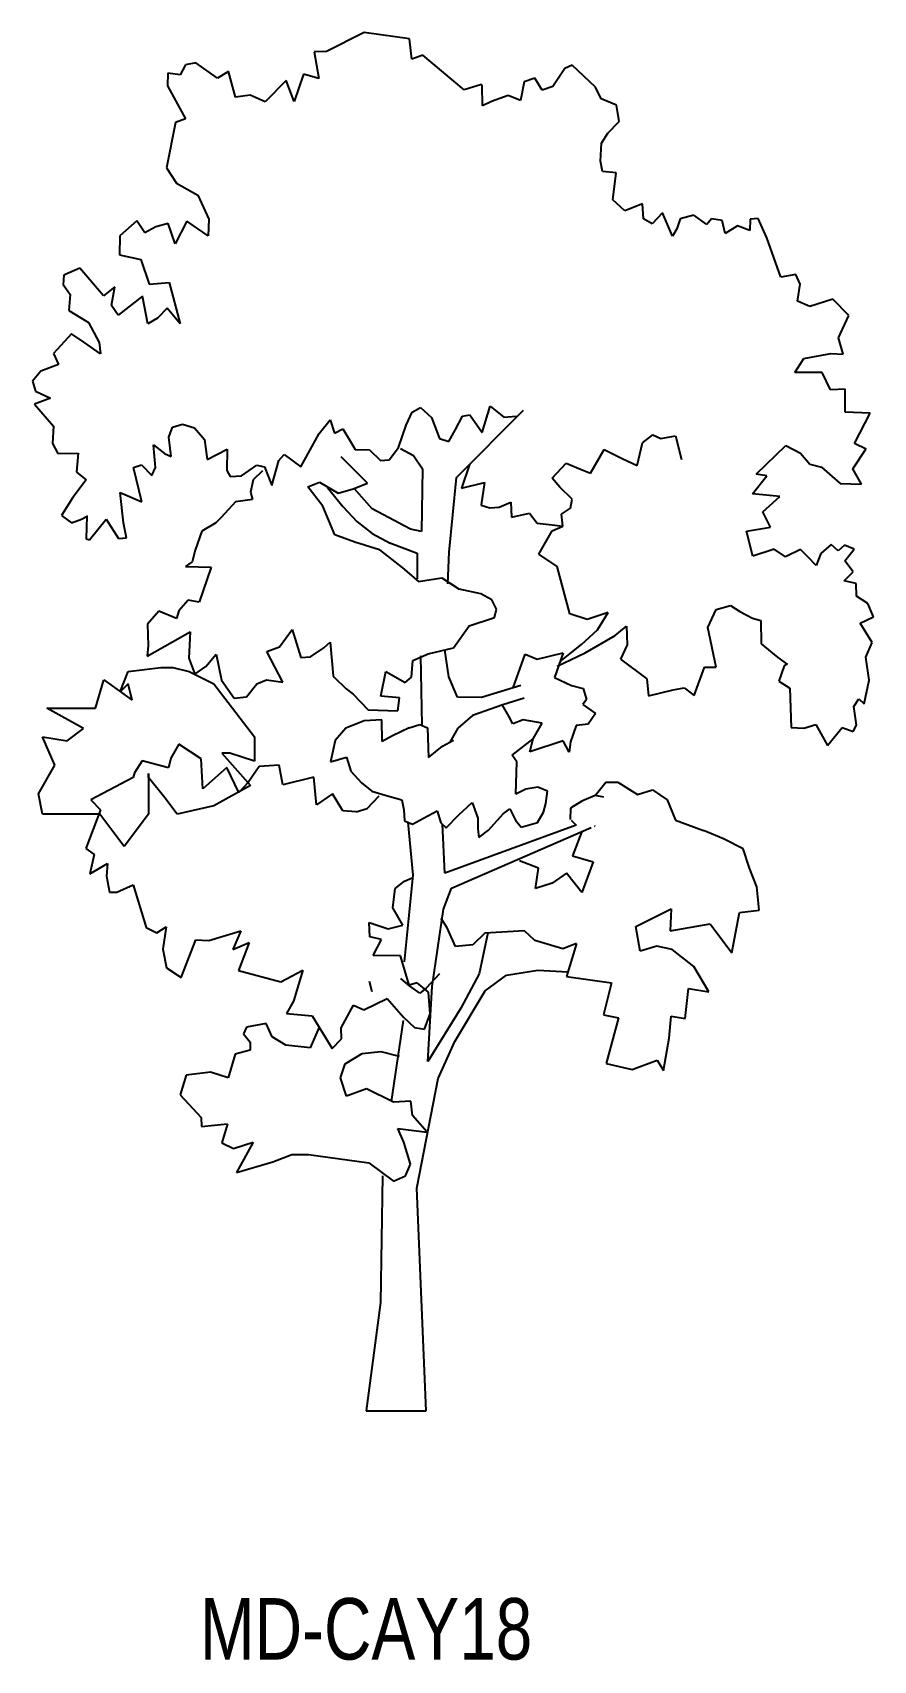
# Model space of a CAD drawing. Header units: millimetres. Extents: x 21129 to 2803301, y -510327 to 166837.
# Drawn here: x 344881 to 350355, y -130133 to -119538 of the extents above; entities that cross this region are included whole.
import ezdxf
from ezdxf.enums import TextEntityAlignment as Align

# ---------------------------------------------------------------- set-up
doc = ezdxf.new("R2010")
doc.units = ezdxf.units.MM
doc.layers.add('....13_TNT_F_TREE', color=76, linetype='Continuous', transparency=0.5)
doc.layers.add('....20_TNT_N_TEXT', color=9, linetype='Continuous')
doc.styles.add('.TNT_A_TXT_3_NOTE', font='uromans.shx', dxfattribs={"width": 0.8})

# ---------------------------------------------------------------- blocks, each defined once
blk = doc.blocks.new('md-cay18')
for p, q in [((-6, 4484.9), (-129.3, 4423.1)), ((141.1, 4464.6), (-6, 4484.9)), ((148.4, 4398.7), (141.1, 4464.6)), ((-129.3, 4423.1), (-169.1, 4421.8)), ((-169.1, 4421.8), (-153.9, 4335.7)), ((184.6, 4411.7), (148.4, 4398.7)), ((319, 4298.3), (184.6, 4411.7)), ((-644.9, 4352.6), (-646.5, 4311.2)), ((-605.1, 4347.5), (-644.9, 4352.6)), ((-588.3, 4379.8), (-605.1, 4347.5)), ((-554, 4386.6), (-588.3, 4379.8)), ((-483.3, 4336), (-554, 4386.6)), ((-447.7, 4358.6), (-483.3, 4336)), ((-424.5, 4275), (-447.7, 4358.6)), ((-203.9, 4349.4), (-234, 4261.1)), ((-153.9, 4335.7), (-203.9, 4349.4)), ((647.4, 4368.3), (607.4, 4309.6)), ((670.6, 4379.2), (647.4, 4368.3)), ((746.4, 4307.7), (670.6, 4379.2)), ((-646.5, 4311.2), (-588.2, 4204.1)), ((-260.4, 4328.5), (-328.1, 4259.3)), ((-234, 4261.1), (-260.4, 4328.5)), ((376.1, 4316), (319, 4298.3)), ((377.8, 4314), (376.1, 4316)), ((378.6, 4246.8), (377.8, 4314)), ((514.2, 4325.1), (502.8, 4263.9)), ((548.9, 4336.8), (514.2, 4325.1)), ((572.6, 4297.9), (548.9, 4336.8)), ((607.4, 4309.6), (572.6, 4297.9)), ((765.6, 4269.1), (746.4, 4307.7)), ((-377.5, 4280.7), (-424.5, 4275)), ((-328.1, 4259.3), (-377.5, 4280.7)), ((408.5, 4260.3), (378.6, 4246.8)), ((462.6, 4280), (408.5, 4260.3)), ((502.8, 4263.9), (462.6, 4280)), ((815, 4249), (765.6, 4269.1)), ((823.4, 4195.9), (815, 4249)), ((-619.8, 4192.2), (-649.4, 4044.5)), ((-588.2, 4204.1), (-619.8, 4192.2)), ((786.4, 4157.4), (823.4, 4195.9)), ((766.4, 4125.3), (786.4, 4157.4)), ((763, 4066.7), (766.4, 4125.3)), ((-649.4, 4044.5), (-617, 3995.2)), ((769.7, 4032.4), (763, 4066.7)), ((814.1, 4028.7), (769.7, 4032.4)), ((803.6, 3940.1), (814.1, 4028.7)), ((-617, 3995.2), (-548.1, 3956.2)), ((-548.1, 3956.2), (-511.7, 3877.9)), ((842.2, 3905), (803.6, 3940.1)), ((900.2, 3927.1), (842.2, 3905)), ((902.6, 3879), (900.2, 3927.1)), ((-746.7, 3871.8), (-801.8, 3823.9)), ((-719.8, 3833.1), (-746.7, 3871.8)), ((-583.9, 3871.1), (-621.9, 3797.6)), ((-514.3, 3823.8), (-583.9, 3871.1)), ((-511.7, 3877.9), (-514.3, 3823.8)), ((931.3, 3862.5), (902.6, 3879)), ((964.8, 3898), (931.3, 3862.5)), ((996.9, 3821.9), (964.8, 3898)), ((1022.1, 3878.7), (1011.7, 3846.2)), ((1066.5, 3891), (1022.1, 3878.7)), ((1108.7, 3860.6), (1066.5, 3891)), ((1124.3, 3878.4), (1108.7, 3860.6)), ((1159, 3873.7), (1124.3, 3878.4)), ((1168.3, 3831.5), (1159, 3873.7)), ((1250.6, 3877.6), (1248.9, 3840.7)), ((1276.4, 3880), (1250.6, 3877.6)), ((1304.5, 3817), (1276.4, 3880)), ((-801.8, 3823.9), (-802.4, 3761.4)), ((-684.4, 3852.5), (-719.8, 3833.1)), ((-643.8, 3863.3), (-684.4, 3852.5)), ((-621.9, 3797.6), (-643.8, 3863.3)), ((1011.7, 3846.2), (996.9, 3821.9)), ((1208.6, 3855.5), (1168.3, 3831.5)), ((1248.9, 3840.7), (1208.6, 3855.5)), ((1350, 3688.6), (1304.5, 3817)), ((-802.4, 3761.4), (-733.4, 3746.1)), ((-932, 3717.9), (-983.6, 3695.2)), ((-855, 3628.4), (-932, 3717.9)), ((-733.4, 3746.1), (-706.3, 3665.9)), ((-983.6, 3695.2), (-986.1, 3664.9)), ((-986.1, 3664.9), (-963.2, 3632.8)), ((-817.4, 3657.3), (-855, 3628.4)), ((-828.9, 3596.2), (-817.4, 3657.3)), ((-706.3, 3665.9), (-640.6, 3671.4)), ((-640.6, 3671.4), (-605.1, 3537.5)), ((1398.6, 3697.4), (1350, 3688.6)), ((1413.4, 3666.1), (1398.6, 3697.4)), ((1404.2, 3610.7), (1413.4, 3666.1)), ((-963.2, 3632.8), (-967.5, 3580.3)), ((-727.3, 3627.4), (-807.2, 3565.6)), ((-710.6, 3536.6), (-727.3, 3627.4)), ((1444.3, 3593.2), (1404.2, 3610.7)), ((1519.7, 3617.1), (1444.3, 3593.2)), ((1571, 3563.6), (1519.7, 3617.1)), ((-967.5, 3580.3), (-903.7, 3541.7)), ((-807.2, 3565.6), (-828.9, 3596.2)), ((-679, 3555), (-710.6, 3536.6)), ((-647.5, 3587.5), (-679, 3555)), ((-605.1, 3537.5), (-647.5, 3587.5)), ((1538, 3491), (1571, 3563.6)), ((-959.2, 3504.7), (-1017.4, 3440.7)), ((-915.5, 3475.6), (-959.2, 3504.7)), ((-903.7, 3541.7), (-868.9, 3476.3)), ((-864.2, 3439.4), (-915.5, 3475.6)), ((-868.9, 3476.3), (-864.2, 3439.4)), ((1552.9, 3438.7), (1538, 3491)), ((-1001.3, 3404.2), (-1058.7, 3383.4)), ((-1017.4, 3440.7), (-1001.3, 3404.2)), ((1395.9, 3378.2), (1425.2, 3423.7)), ((1425.2, 3423.7), (1512.9, 3440.6)), ((1512.9, 3440.6), (1552.9, 3438.7)), ((-1058.7, 3383.4), (-1085.6, 3350.5)), ((-1085.6, 3350.5), (-1075.5, 3317.7)), ((1484.1, 3379.1), (1395.9, 3378.2)), ((1511.3, 3322.5), (1484.1, 3379.1)), ((-1027.7, 3294.6), (-1079.1, 3275.1)), ((-1075.5, 3317.7), (-1027.7, 3294.6)), ((1559.4, 3324.9), (1511.3, 3322.5)), ((1559.6, 3249.6), (1559.4, 3324.9)), ((-1079.1, 3275.1), (-1017.8, 3204.3)), ((130.9, 3206.8), (150.5, 3249.9)), ((150.5, 3249.9), (177.3, 3265.1)), ((177.3, 3265.1), (212.9, 3232)), ((212.9, 3232), (239.2, 3164.1)), ((291.4, 3193.6), (314.1, 3236.4)), ((293.8, 3037.2), (512.7, 3256.2)), ((314.1, 3236.4), (338.2, 3240.8)), ((338.2, 3240.8), (378.1, 3183.2)), ((378.1, 3183.2), (404.4, 3268.6)), ((404.4, 3268.6), (448, 3233.1)), ((448, 3233.1), (489.7, 3236)), ((1641, 3246.1), (1559.6, 3249.6)), ((1589.5, 3148.1), (1641, 3246.1)), ((-1017.8, 3204.3), (-1020.8, 3147.1)), ((-642.1, 3168.2), (-629.8, 3200.9)), ((-629.8, 3200.9), (-597, 3211)), ((-597, 3211), (-558.4, 3198.2)), ((-558.4, 3198.2), (-526.4, 3160.4)), ((-212.4, 3071.9), (-152.3, 3180.6)), ((-152.3, 3180.6), (-116.8, 3224.2)), ((-116.8, 3224.2), (-102.5, 3181.5)), ((-102.5, 3181.5), (-75.8, 3195.2)), ((-75.8, 3195.2), (-50.5, 3154.3)), ((105.8, 3135), (130.9, 3206.8)), ((268.9, 3153.9), (291.4, 3193.6)), ((-1020.8, 3147.1), (-1002.9, 3115)), ((-692, 3143.6), (-656.1, 3115)), ((-685.4, 3069.5), (-692, 3143.6)), ((-634.5, 3105.5), (-642.1, 3168.2)), ((-526.4, 3160.4), (-517.1, 3095.8)), ((-517.1, 3095.8), (-452.3, 3128.7)), ((-452.3, 3128.7), (-453, 3059.9)), ((-50.5, 3154.3), (-35.3, 3127.5)), ((-35.3, 3127.5), (11.2, 3126.9)), ((11.2, 3126.9), (46.6, 3092)), ((75.6, 3094.6), (105.8, 3135)), ((111.9, 3131.3), (154.6, 3108.5)), ((239.2, 3164.1), (268.9, 3153.9)), ((730, 3051.4), (774.7, 3128)), ((774.7, 3128), (833, 3099)), ((882.2, 3075.7), (899.7, 3149.6)), ((899.7, 3149.6), (933.8, 3175.5)), ((933.8, 3175.5), (959.7, 3163.8)), ((959.7, 3163.8), (1007, 3172.6)), ((1007, 3172.6), (1026.2, 3095.8)), ((1269.6, 3048.2), (1366.7, 3141)), ((1366.7, 3141), (1414.4, 3116.5)), ((1366.7, 3141), (1366.7, 3141)), ((1584.5, 3065.5), (1626.3, 3129.1)), ((1628.1, 3129), (1589.5, 3148.1)), ((1626.3, 3129.1), (1628.1, 3129)), ((-1002.9, 3115), (-937.1, 3115.9)), ((-937.1, 3115.9), (-942.2, 3054.3)), ((-757.5, 3069.1), (-731.2, 3078.4)), ((-731.2, 3078.4), (-697.1, 3043.6)), ((-656.1, 3115), (-634.5, 3105.5)), ((-405.2, 3041.8), (-355.7, 3077.4)), ((-355.7, 3077.4), (-330.6, 3072.1)), ((-306.9, 3011.3), (-284.2, 3092.5)), ((-284.2, 3092.5), (-266.7, 3111.5)), ((-266.7, 3111.5), (-212.4, 3071.9)), ((5.1, 3018.3), (-81.4, 3104)), ((46.6, 3092), (75.6, 3094.6)), ((154.6, 3108.5), (183.1, 3064.7)), ((336.3, 3079.6), (310.6, 3001.7)), ((605.4, 3034.8), (651.4, 3083.4)), ((651.4, 3083.4), (697.7, 3063.6)), ((833, 3099), (882.2, 3075.7)), ((1414.4, 3116.5), (1444.7, 3080.3)), ((1444.7, 3080.3), (1482.3, 3070.8)), ((-910.9, 3029.4), (-954, 2972.2)), ((-942.2, 3054.3), (-910.9, 3029.4)), ((-729.7, 2958.2), (-757.5, 3069.1)), ((-697.1, 3043.6), (-685.4, 3069.5)), ((-453, 3059.9), (-441.9, 3039.8)), ((-441.9, 3039.8), (-405.2, 3041.8)), ((-367.9, 3029.1), (-375.8, 2989.6)), ((-336.8, 3058.5), (-367.9, 3029.1)), ((-330.6, 3072.1), (-306.9, 3011.3)), ((-190.1, 3006.7), (-151.6, 3022)), ((-151.6, 3022), (-90.4, 2985.9)), ((183.1, 3064.7), (180.3, 2861.7)), ((270, 2794.2), (293.8, 3037.2)), ((310.6, 3001.7), (385.7, 3021)), ((385.7, 3021), (374.7, 2948.5)), ((630.4, 3005.3), (605.4, 3034.8)), ((697.7, 3063.6), (730, 3051.4)), ((1257.9, 2983.9), (1304.2, 3042.2)), ((1304.2, 3042.2), (1269.6, 3048.2)), ((1482.3, 3070.8), (1543.6, 3017.8)), ((1612.3, 3015.3), (1584.5, 3065.5)), ((-954, 2972.2), (-990.9, 2912.8)), ((-800.7, 2988.3), (-729.7, 2958.2)), ((-789.7, 2889.7), (-800.7, 2988.3)), ((-375.8, 2989.6), (-370, 2965.4)), ((-140.5, 2943.6), (-190.1, 3006.7)), ((-125.8, 3004.2), (-75.9, 2942.9)), ((-90.4, 2985.9), (-42.4, 2999.5)), ((-42.4, 2999.5), (5.1, 3018.3)), ((20.2, 2934.5), (-38.6, 3001)), ((670.5, 2966.9), (630.4, 3005.3)), ((664.9, 2937.2), (670.5, 2966.9)), ((1346.5, 2974.8), (1257.9, 2983.9)), ((1291.3, 2925), (1346.5, 2974.8)), ((1543.6, 3017.8), (1612.3, 3015.3)), ((-425, 2957.2), (-472.1, 2906.8)), ((-370, 2965.4), (-425, 2957.2)), ((-101.7, 2850.6), (-140.5, 2943.6)), ((-75.9, 2942.9), (-30.1, 2893.6)), ((144.5, 2868.5), (20.2, 2934.5)), ((374.7, 2948.5), (374.5, 2946.7)), ((374.5, 2946.7), (402.6, 2937.9)), ((402.6, 2937.9), (433.3, 2940.4)), ((433.3, 2940.4), (471.2, 2956.4)), ((471.2, 2956.4), (473.6, 2908.3)), ((473.6, 2908.3), (532.1, 2920.8)), ((532.1, 2920.8), (556.8, 2888.7)), ((635.8, 2917.3), (664.9, 2937.2)), ((640.9, 2878.5), (635.8, 2917.3)), ((1315.9, 2875.1), (1291.3, 2925)), ((-990.9, 2912.8), (-959, 2889.6)), ((-959, 2889.6), (-926.1, 2901)), ((-926.1, 2901), (-908, 2910.9)), ((-909.2, 2912.4), (-910.8, 2837.7)), ((-908, 2910.9), (-909.2, 2912.4)), ((-899.8, 2833.6), (-846.3, 2900.8)), ((-846.3, 2900.8), (-805.4, 2838.5)), ((-779.6, 2841), (-789.7, 2889.7)), ((-535.1, 2862.2), (-556.2, 2800.1)), ((-489.5, 2889), (-535.1, 2862.2)), ((-472.1, 2906.8), (-489.5, 2889)), ((-30.1, 2893.6), (19.5, 2854.9)), ((180.3, 2861.7), (144.5, 2868.5)), ((556.8, 2888.7), (606.1, 2882.8)), ((562.6, 2787.3), (605.9, 2863.6)), ((605.9, 2863.6), (640.9, 2878.5)), ((606.1, 2882.8), (640.9, 2878.5)), ((1238.2, 2862.4), (1315.9, 2875.1)), ((1258.8, 2780.8), (1238.2, 2862.4)), ((-910.8, 2837.7), (-899.8, 2833.6)), ((-805.4, 2838.5), (-779.6, 2841)), ((-36.3, 2826.6), (-101.7, 2850.6)), ((44.2, 2801.5), (-36.3, 2826.6)), ((19.5, 2854.9), (78.2, 2823)), ((77.2, 2823.9), (166.5, 2790.3)), ((1514.3, 2819), (1480, 2789.9)), ((1536.8, 2797.9), (1514.3, 2819)), ((1557.5, 2816.8), (1536.8, 2797.9)), ((1588.3, 2803.3), (1557.5, 2816.8)), ((-565.7, 2762.6), (-587.5, 2747)), ((-556.2, 2800.1), (-565.7, 2762.6)), ((44.2, 2801.5), (118.8, 2742.5)), ((166.5, 2790.3), (166.5, 2706.6)), ((266, 2690.7), (270, 2794.2)), ((621.8, 2747.3), (562.6, 2787.3)), ((1327.8, 2803.8), (1258.8, 2780.8)), ((1365.4, 2778.4), (1327.8, 2803.8)), ((1414, 2803.1), (1365.4, 2778.4)), ((1437.6, 2778.8), (1414, 2803.1)), ((1465.4, 2750.9), (1437.6, 2778.8)), ((1480, 2789.9), (1465.4, 2750.9)), ((1557.8, 2765.6), (1588.3, 2803.3)), ((1585.5, 2730), (1557.8, 2765.6)), ((-587.5, 2747), (-504.6, 2744.7)), ((-504.6, 2744.7), (-542.8, 2631.5)), ((118.8, 2742.5), (170.5, 2698.7)), ((170.5, 2698.7), (246.1, 2710.6)), ((246.1, 2710.6), (302.6, 2673.3)), ((663.4, 2593.7), (621.8, 2747.3)), ((1555.7, 2700.6), (1585.5, 2730)), ((373, 2657.9), (302.6, 2673.3)), ((409.7, 2638.9), (373, 2657.9)), ((1595.1, 2692.3), (1555.7, 2700.6)), ((1596.2, 2650.6), (1595.1, 2692.3)), ((1632.6, 2627.1), (1596.2, 2650.6)), ((-674.8, 2602.3), (-711.7, 2559.3)), ((-617.4, 2578.4), (-674.8, 2602.3)), ((-609, 2603.2), (-617.4, 2578.4)), ((-579.2, 2637.7), (-609, 2603.2)), ((-542.8, 2631.5), (-579.2, 2637.7)), ((425, 2608.9), (409.7, 2638.9)), ((417.7, 2580.8), (425, 2608.9)), ((788.3, 2598), (719.3, 2574.9)), ((753.5, 2541.5), (788.3, 2598)), ((1111.9, 2548.8), (1139.1, 2607.3)), ((1139.1, 2607.3), (1186.3, 2620.7)), ((1186.3, 2620.7), (1216.6, 2600.9)), ((1216.6, 2600.9), (1258.2, 2579.6)), ((1651.4, 2584), (1632.6, 2627.1)), ((-711.7, 2559.3), (-709.6, 2490.2)), ((285, 2483.1), (335.6, 2553.8)), ((335.6, 2553.8), (417.7, 2580.8)), ((719.3, 2574.9), (663.4, 2593.7)), ((810.8, 2522.7), (847.1, 2553)), ((847.1, 2553), (849.8, 2492)), ((1139.5, 2420.1), (1111.9, 2548.8)), ((1258.2, 2579.6), (1284.4, 2571.1)), ((1284.4, 2571.1), (1286.4, 2496.1)), ((1608.2, 2563.4), (1651.4, 2584)), ((1647.6, 2499.5), (1608.2, 2563.4)), ((-712.5, 2455.3), (-573.1, 2535)), ((-709.6, 2490.2), (-712.5, 2455.3)), ((-573.1, 2535), (-577, 2449.1)), ((-281.5, 2485.3), (-240.3, 2542.6)), ((-240.3, 2542.6), (-212.7, 2450.9)), ((-138, 2483), (-117.4, 2500.5)), ((-117.4, 2500.5), (-107.3, 2391)), ((631.5, 2437.7), (701.6, 2493.4)), ((701.6, 2493.4), (753.5, 2541.5)), ((713.5, 2466.8), (810.8, 2522.7)), ((849.8, 2492), (828.6, 2445.9)), ((1286.4, 2496.1), (1340.2, 2451.4)), ((1626.3, 2451.9), (1647.6, 2499.5)), ((-577, 2449.1), (-557.7, 2396.4)), ((-521.8, 2422.2), (-488.3, 2462.3)), ((-488.3, 2462.3), (-471.1, 2377.8)), ((-322.9, 2470.9), (-281.5, 2485.3)), ((-270.5, 2370.8), (-322.9, 2470.9)), ((-212.7, 2450.9), (-180.6, 2452.8)), ((-180.6, 2452.8), (-138, 2483)), ((-138, 2483), (-138, 2483)), ((148, 2387.2), (152.4, 2441.2)), ((152.4, 2441.2), (202.1, 2462.6)), ((176.8, 2456.3), (181, 2230.7)), ((202.1, 2462.6), (285, 2483.1)), ((269.5, 2388.6), (255.8, 2475.9)), ((478.4, 2352), (518.3, 2462)), ((518.3, 2462), (556.7, 2446)), ((556.7, 2446), (641.9, 2466.4)), ((641.9, 2466.4), (612.8, 2385.7)), ((622.3, 2423.3), (713.5, 2466.8)), ((828.6, 2445.9), (914.1, 2381.3)), ((1340.2, 2451.4), (1371.6, 2428.3)), ((1637.5, 2377.5), (1626.3, 2451.9)), ((-800.8, 2339), (-774.3, 2405.3)), ((-774.3, 2405.3), (-668.3, 2418.5)), ((-668.3, 2418.5), (-628.5, 2418.5)), ((-628.5, 2418.5), (-575.5, 2405.3)), ((-575.5, 2405.3), (-496, 2365.5)), ((-557.7, 2396.4), (-521.8, 2422.2)), ((-107.3, 2391), (-104.4, 2387.6)), ((-104.4, 2387.6), (-64.6, 2349.2)), ((48.4, 2325.2), (64.6, 2405.6)), ((64.6, 2405.6), (127.3, 2369.8)), ((127.3, 2369.8), (148, 2387.2)), ((297.3, 2322.4), (269.5, 2388.6)), ((612.8, 2385.7), (668.2, 2360.1)), ((1067.9, 2327), (1101.2, 2420.1)), ((1101.2, 2420.1), (1139.5, 2420.1)), ((1360.3, 2424.2), (1343.4, 2374.5)), ((1370.3, 2429.8), (1360.3, 2424.2)), ((1371.6, 2428.3), (1370.3, 2429.8)), ((-880.4, 2286.1), (-853.9, 2378.8)), ((-853.9, 2378.8), (-761.1, 2312.6)), ((-774.3, 2365.5), (-800.8, 2339)), ((-761.1, 2312.6), (-774.3, 2365.5)), ((-496, 2365.5), (-363.5, 2193.3)), ((-471.1, 2377.8), (-429.9, 2318.7)), ((-389.4, 2323.1), (-355.4, 2365)), ((-355.4, 2365), (-324.2, 2378.4)), ((-324.2, 2378.4), (-270.5, 2370.8)), ((-64.6, 2349.2), (-41.9, 2331.3)), ((-41.9, 2331.3), (6.4, 2280.8)), ((503.4, 2359.6), (375.6, 2320.5)), ((668.2, 2360.1), (707.1, 2350.5)), ((707.1, 2350.5), (716.9, 2314.6)), ((914.1, 2381.3), (919.1, 2326.6)), ((919.1, 2326.6), (999.2, 2345.5)), ((999.2, 2345.5), (1034.9, 2352.1)), ((1034.9, 2352.1), (1067.9, 2327)), ((1343.4, 2374.5), (1379.8, 2351)), ((1379.8, 2351), (1383.3, 2222.9)), ((1621.5, 2300.4), (1637.5, 2377.5)), ((-920.1, 2219.8), (-1039.4, 2286.1)), ((-1039.4, 2286.1), (-880.4, 2286.1)), ((-429.9, 2318.7), (-389.4, 2323.1)), ((6.4, 2280.8), (103.8, 2277.7)), ((108.6, 2320.2), (48.4, 2325.2)), ((103.8, 2277.7), (108.6, 2320.2)), ((375.6, 2320.5), (297.3, 2322.4)), ((445.3, 2297.4), (346.6, 2262.2)), ((464.7, 2260.6), (443.8, 2295.7)), ((514.2, 2318.6), (445.3, 2297.4)), ((716.9, 2314.6), (706, 2298.1)), ((706, 2298.1), (746.8, 2269.1)), ((1587.6, 2292.2), (1603.7, 2316.5)), ((1596.6, 2230.8), (1587.6, 2292.2)), ((1603.7, 2316.5), (1621.5, 2300.4)), ((-6.2, 2245.3), (-65.7, 2221)), ((51.6, 2248.3), (-6.2, 2245.3)), ((52.1, 2178), (51.6, 2248.3)), ((140.6, 2221.7), (174.9, 2233.5)), ((174.9, 2233.5), (199.5, 2221.9)), ((346.6, 2262.2), (298.5, 2221.5)), ((477.2, 2235.4), (464.7, 2260.6)), ((511.6, 2248.5), (477.2, 2235.4)), ((573.1, 2237), (511.6, 2248.5)), ((543.4, 2186.6), (573.1, 2237)), ((684.3, 2229.7), (665.8, 2176.4)), ((723, 2234.2), (684.3, 2229.7)), ((746.9, 2269.2), (723, 2234.2)), ((1424.7, 2220.8), (1464.1, 2233.6)), ((1464.1, 2233.6), (1501.7, 2165.2)), ((1585.4, 2210.7), (1596.6, 2230.8)), ((-1012.9, 2100.6), (-1052.7, 2193.3)), ((-1052.7, 2193.3), (-973.1, 2180.1)), ((-973.1, 2180.1), (-920.1, 2219.8)), ((-363.5, 2193.3), (-363.5, 2113.8)), ((-100.9, 2181.1), (-116.2, 2112)), ((-65.7, 2221), (-100.9, 2181.1)), ((85.6, 2195.7), (52.1, 2178)), ((140.6, 2221.7), (85.6, 2195.7)), ((199.5, 2221.9), (202.9, 2125.3)), ((249, 2163), (284.3, 2182.5)), ((298.5, 2221.5), (272.2, 2175.8)), ((475.1, 2133.4), (543.4, 2186.6)), ((533.5, 2144.5), (543.4, 2186.6)), ((641.9, 2180.2), (533.5, 2144.5)), ((661.2, 2143.5), (641.9, 2180.2)), ((665.8, 2176.4), (661.2, 2143.5)), ((1383.3, 2222.9), (1424.7, 2220.8)), ((1501.7, 2165.2), (1549.9, 2223.3)), ((1549.9, 2223.3), (1585.4, 2210.7)), ((-636, 2123.1), (-643.6, 2091.8)), ((-609.8, 2168.9), (-636, 2123.1)), ((-537.1, 2121.3), (-609.8, 2168.9)), ((-531.1, 2023.2), (-537.1, 2121.3)), ((-443, 2140.3), (-469.5, 2140.3)), ((-469.5, 2140.3), (-376.7, 2034.4)), ((-363.5, 2113.8), (-443, 2140.3)), ((-116.2, 2112), (-63.9, 2126.9)), ((-63.9, 2126.9), (-49.9, 2081)), ((202.9, 2125.3), (249, 2163)), ((490.6, 2111.1), (475.1, 2133.4)), ((-1065.9, 2007.9), (-1012.9, 2100.6)), ((-753.6, 2075.4), (-757.9, 2061.1)), ((-729.3, 2114.9), (-753.6, 2075.4)), ((-643.6, 2091.8), (-729.3, 2114.9)), ((-708.1, 2060.9), (-708.1, 2074.1)), ((-708.1, 2074.1), (-708.1, 1941.6)), ((-453.2, 2093.4), (-531.1, 2023.2)), ((-413.8, 2012.1), (-453.2, 2093.4)), ((-347.5, 2096.1), (-383.7, 2044.8)), ((-283.3, 2100.3), (-347.5, 2096.1)), ((-270.8, 2036.8), (-283.3, 2100.3)), ((-49.9, 2081), (-14.7, 2043)), ((486.9, 2006), (490.6, 2111.1)), ((-757.9, 2061.1), (-896.3, 1988.2)), ((-655, 1994.6), (-708.1, 2060.9)), ((-376.7, 2034.4), (-496, 1968.1)), ((-383.7, 2044.8), (-413.8, 2012.1)), ((-169.6, 2062.2), (-270.8, 2036.8)), ((-161.1, 1972), (-169.6, 2062.2)), ((-14.7, 2043), (18.2, 2016)), ((18.2, 2016), (61.8, 2002.8)), ((520.2, 2022.4), (486.9, 2006)), ((559.1, 2028.8), (520.2, 2022.4)), ((590, 2016.6), (559.1, 2028.8)), ((585.3, 1975.5), (590, 2016.6)), ((745.4, 2002.4), (780.9, 2045.5)), ((780.9, 2045.5), (819.2, 2045.6)), ((819.2, 2045.6), (882.9, 2005.1)), ((882.9, 2005.1), (932.1, 2020.2)), ((932.1, 2020.2), (980.5, 1987.5)), ((-1052.7, 1941.6), (-1065.9, 2007.9)), ((-896.3, 1988.2), (-863.9, 1954.9)), ((-615.3, 1941.6), (-655, 1994.6)), ((-496, 1968.1), (-615.3, 1941.6)), ((-108.9, 2007.4), (-161.1, 1972)), ((-75.2, 1952.1), (-108.9, 2007.4)), ((4, 1959.7), (42.5, 2001.3)), ((61.8, 2002.8), (116.2, 1987.4)), ((116.2, 1987.4), (123.1, 1954.9)), ((300.6, 1938.4), (345.5, 1979.4)), ((345.5, 1979.4), (363.7, 1928.6)), ((577.9, 1947.3), (585.3, 1975.5)), ((665.3, 1961.1), (664.1, 1924.2)), ((702.3, 1983.6), (665.3, 1961.1)), ((745.4, 2002.4), (702.3, 1983.6)), ((773.7, 1996.8), (745.4, 2002.4)), ((980.5, 1987.5), (1007, 1921.4)), ((-920.1, 1941.6), (-1052.7, 1941.6)), ((-867.1, 1941.6), (-920.1, 1941.6)), ((-863.9, 1954.9), (-912.6, 1829.8)), ((-827.3, 1888.7), (-867.1, 1941.6)), ((-708.1, 1941.6), (-787.6, 1835.7)), ((-32.1, 1948.6), (-75.2, 1952.1)), ((-32.1, 1948.6), (4, 1959.7)), ((123.1, 1954.9), (125.2, 1919.6)), ((125.2, 1919.6), (151.3, 1909.2)), ((135.8, 1915.5), (152.1, 1743)), ((151.3, 1909.2), (186.6, 1928.6)), ((186.6, 1928.6), (231.5, 1952.3)), ((231.5, 1952.3), (242.9, 1913)), ((242.9, 1913), (260.7, 1896.9)), ((256.2, 1749), (248.9, 1909.3)), ((260.7, 1896.9), (300.6, 1938.4)), ((363.7, 1928.6), (364, 1893.4)), ((398.7, 1888.7), (446.5, 1942.2)), ((446.5, 1942.2), (468.4, 1958.2)), ((468.4, 1958.2), (486.3, 1921.6)), ((486.3, 1921.6), (505, 1899.1)), ((505, 1899.1), (557.8, 1913.9)), ((557.8, 1913.9), (577.9, 1947.3)), ((667, 1921.4), (683.5, 1905.3)), ((1007, 1921.4), (1098.7, 1888.3)), ((-787.6, 1835.7), (-827.3, 1888.7)), ((683.5, 1905.3), (256.2, 1749)), ((277.7, 1700.7), (732.2, 1898.1)), ((364, 1893.4), (366.7, 1865.8)), ((366.7, 1865.8), (398.7, 1888.7)), ((702.3, 1885.1), (671.6, 1805.4)), ((745.2, 1901.5), (743.4, 1901.7)), ((1163.5, 1860.5), (1098.7, 1888.3)), ((1227.9, 1828.3), (1163.5, 1860.5)), ((-912.6, 1829.8), (-885.5, 1809.8)), ((-885.5, 1809.8), (-898.9, 1747)), ((671.6, 1805.4), (738.8, 1785.7)), ((1248.3, 1765.9), (1227.9, 1828.3)), ((-898.9, 1747), (-841.8, 1780.6)), ((-841.8, 1780.6), (-845.3, 1739.4)), ((561.5, 1765.3), (499.1, 1789.6)), ((551, 1699), (561.5, 1765.3)), ((652.8, 1749.5), (605.4, 1716.9)), ((701.9, 1686.6), (652.8, 1749.5)), ((738.8, 1785.7), (701.9, 1686.6)), ((1272, 1704.6), (1248.3, 1765.9)), ((-845.3, 1739.4), (-835, 1687.4)), ((-811.2, 1687.3), (-758.1, 1711.6)), ((-758.1, 1711.6), (-715.4, 1572.1)), ((87.2, 1636.6), (94.2, 1699.9)), ((94.2, 1699.9), (124.9, 1722.9)), ((152.1, 1743), (123.8, 1461.1)), ((124.9, 1722.9), (149.5, 1733.7)), ((251.6, 1632.6), (277.7, 1700.7)), ((605.4, 1716.9), (551, 1699)), ((1279.8, 1629.1), (1272, 1704.6)), ((-835, 1687.4), (-811.2, 1687.3)), ((119.4, 1579.6), (87.2, 1636.6)), ((214.7, 1380.1), (251.6, 1632.6)), ((263.8, 1570.9), (244, 1601.3)), ((878, 1576.1), (992.7, 1633.7)), ((992.7, 1633.7), (990, 1561.9)), ((1190.3, 1489.6), (1215.3, 1621.7)), ((1215.3, 1621.7), (1279.8, 1629.1)), ((-715.4, 1572.1), (-681.6, 1555.1)), ((-681.6, 1555.1), (-651.2, 1575)), ((-651.2, 1575), (-661.8, 1502.4)), ((-511.3, 1529.6), (-407.8, 1561.2)), ((-407.8, 1561.2), (-433.3, 1500.8)), ((-407.8, 1561.2), (-407.8, 1561.2)), ((9.7, 1588.7), (71.9, 1567.6)), ((12.3, 1542.4), (9.7, 1588.7)), ((49.8, 1532.9), (12.3, 1542.4)), ((71.9, 1567.6), (119.4, 1579.6)), ((290.8, 1511.1), (263.8, 1570.9)), ((387, 1554.3), (347.3, 1516)), ((396.2, 1554.8), (368.3, 1421.7)), ((515.8, 1561.4), (387, 1554.3)), ((549.7, 1529.9), (515.8, 1561.4)), ((891.8, 1495.1), (878, 1576.1)), ((990, 1561.9), (1119.7, 1584.9)), ((1119.7, 1584.9), (1190.3, 1489.6)), ((-661.8, 1502.4), (-649.6, 1440.7)), ((-661.8, 1502.4), (-661.8, 1502.4)), ((-602.4, 1409.4), (-554, 1531.8)), ((-554, 1531.8), (-511.3, 1529.6)), ((-433.3, 1500.8), (-380.3, 1523.8)), ((-380.3, 1523.8), (-415.3, 1432.2)), ((23.2, 1480.8), (49.8, 1532.9)), ((347.3, 1516), (290.8, 1511.1)), ((640.1, 1503.2), (549.7, 1529.9)), ((684.9, 1520), (640.1, 1503.2)), ((684.9, 1520), (651.8, 1412.8)), ((946.1, 1511.2), (891.8, 1495.1)), ((996.3, 1500.6), (946.1, 1511.2)), ((1066.6, 1445.5), (996.3, 1500.6)), ((-649.6, 1440.7), (-602.4, 1409.4)), ((-415.3, 1432.2), (-277.8, 1395.3)), ((-277.8, 1395.3), (-205.7, 1434.1)), ((-205.7, 1434.1), (-236.4, 1333)), ((112.5, 1479.8), (23.2, 1480.8)), ((139.8, 1384.9), (112.5, 1479.8)), ((457.4, 1417.5), (559.5, 1433.2)), ((559.5, 1433.2), (656.7, 1428.5)), ((1115.9, 1363), (1066.6, 1445.5)), ((19.9, 1362.6), (10.7, 1396.5)), ((141.6, 1382.6), (112.9, 1406.8)), ((166, 1392.3), (139.8, 1384.9)), ((139.8, 1384.9), (139.8, 1384.9)), ((175.4, 1358.9), (141.6, 1382.6)), ((203.6, 1361.8), (166, 1392.3)), ((239.4, 1421.5), (195.5, 1374.8)), ((200.9, 1136.6), (214.7, 1380.1)), ((368.3, 1421.7), (307.9, 1310.3)), ((387.4, 1365.8), (457.4, 1417.5)), ((651.8, 1412.8), (798.9, 1392.4)), ((798.9, 1392.4), (772.4, 1287.8)), ((-236.4, 1333), (-258.9, 1292.9)), ((-7.4, 1304.5), (69.1, 1341)), ((69.1, 1341), (121.6, 1280.6)), ((195.5, 1374.8), (175.4, 1358.9)), ((208.7, 1291.1), (203.6, 1361.8)), ((289.3, 1201.4), (387.4, 1365.8)), ((1038.5, 1276.7), (1049.7, 1373.5)), ((1049.7, 1373.5), (1115.9, 1363)), ((-258.9, 1292.9), (-175.2, 1284.6)), ((-175.2, 1284.6), (-110.5, 1178.4)), ((-80.7, 1246.2), (-41.3, 1320)), ((-41.3, 1320), (-7.4, 1304.5)), ((121.6, 1280.6), (157.2, 1247.5)), ((190.5, 1241.5), (208.7, 1291.1)), ((307.9, 1310.3), (200.9, 1136.6)), ((772.4, 1287.8), (821.4, 1278.7)), ((821.4, 1278.7), (781.7, 1130.1)), ((986.6, 1212.1), (992.5, 1283.7)), ((992.5, 1283.7), (1038.5, 1276.7)), ((-389, 1248), (-398.5, 1226.4)), ((-398.5, 1226.4), (-377.1, 1199.1)), ((-325.5, 1260.1), (-389, 1248)), ((-305.3, 1216.9), (-325.5, 1260.1)), ((-153.1, 1248.4), (-181.9, 1181.1)), ((-80.5, 1209.7), (-80.7, 1246.2)), ((120.7, 1269.7), (81.5, 1006)), ((157.2, 1247.5), (190.5, 1241.5)), ((-377.4, 1173.6), (-426.4, 1159.8)), ((-377.1, 1199.1), (-377.4, 1173.6)), ((-261.1, 1189.5), (-305.3, 1216.9)), ((-181.9, 1181.1), (-261.1, 1189.5)), ((-110.5, 1178.4), (-80.5, 1209.7)), ((-12.8, 1162.5), (48.4, 1168.4)), ((48.4, 1168.4), (107.9, 1153.9)), ((234.7, 1081.4), (289.3, 1201.4)), ((968.3, 1106.9), (986.6, 1212.1)), ((-426.4, 1159.8), (-448.7, 1083.6)), ((-83.2, 1083.5), (-68, 1128.8)), ((-68, 1128.8), (-12.8, 1162.5)), ((781.7, 1130.1), (866.4, 1110.3)), ((866.4, 1110.3), (947.3, 1140.5)), ((947.3, 1140.5), (968.3, 1106.9)), ((-585.8, 1091.8), (-605.3, 1027.7)), ((-506.6, 1101.2), (-585.8, 1091.8)), ((-448.7, 1083.6), (-506.6, 1101.2)), ((-64, 1023), (-83.2, 1083.5)), ((165, 724.4), (234.7, 1081.4)), ((968.3, 1106.9), (968.3, 1106.9)), ((-605.3, 1027.7), (-536.6, 953.6)), ((1.9, 1047.7), (-64, 1023)), ((89.1, 1004), (1.9, 1047.7)), ((145.5, 1007.1), (89.1, 1004)), ((151.2, 960.5), (145.5, 1007.1)), ((199.2, 906.8), (151.2, 960.5)), ((-536.6, 953.6), (-535.8, 924.7)), ((-535.8, 924.7), (-451.5, 933.7)), ((-451.5, 933.7), (-469.5, 871.3)), ((103, 917.9), (199.2, 906.8)), ((123, 873.4), (103, 917.9)), ((-469.5, 871.3), (-431.2, 853.6)), ((-431.2, 853.6), (-367.1, 873.8)), ((-367.1, 873.8), (-421.8, 774.8)), ((144.5, 802.7), (123, 873.4)), ((-421.8, 774.8), (-303.9, 809.7)), ((-303.9, 809.7), (-241.3, 833.3)), ((-241.3, 833.3), (-187, 833.3)), ((-187, 833.3), (8.8, 806.2)), ((8.8, 806.2), (88.8, 746.6)), ((128.6, 764.3), (144.5, 802.7)), ((53.3, 764.2), (46.5, 352.2)), ((88.8, 746.6), (128.6, 764.3)), ((195.4, 0), (165, 724.4)), ((46.5, 352.2), (0, 0)), ((0, 0), (195.4, 0))]:
    blk.add_line(p, q)

msp = doc.modelspace()

# ---------------------------------------------------------------- block references
at = {"layer": '....13_TNT_F_TREE', "xscale": 2, "yscale": 2, "zscale": 2}
msp.add_blockref('md-cay18', (347052.4, -128507.5), dxfattribs=at)

# ---------------------------------------------------------------- texts
at = {"layer": '....20_TNT_N_TEXT', "style": '.TNT_A_TXT_3_NOTE', "width": 0.8}
msp.add_text('MD-CAY18', height=400, dxfattribs=at).set_placement((347052.4, -130127.5), align=Align.CENTER)

doc.saveas('drawing.dxf')
